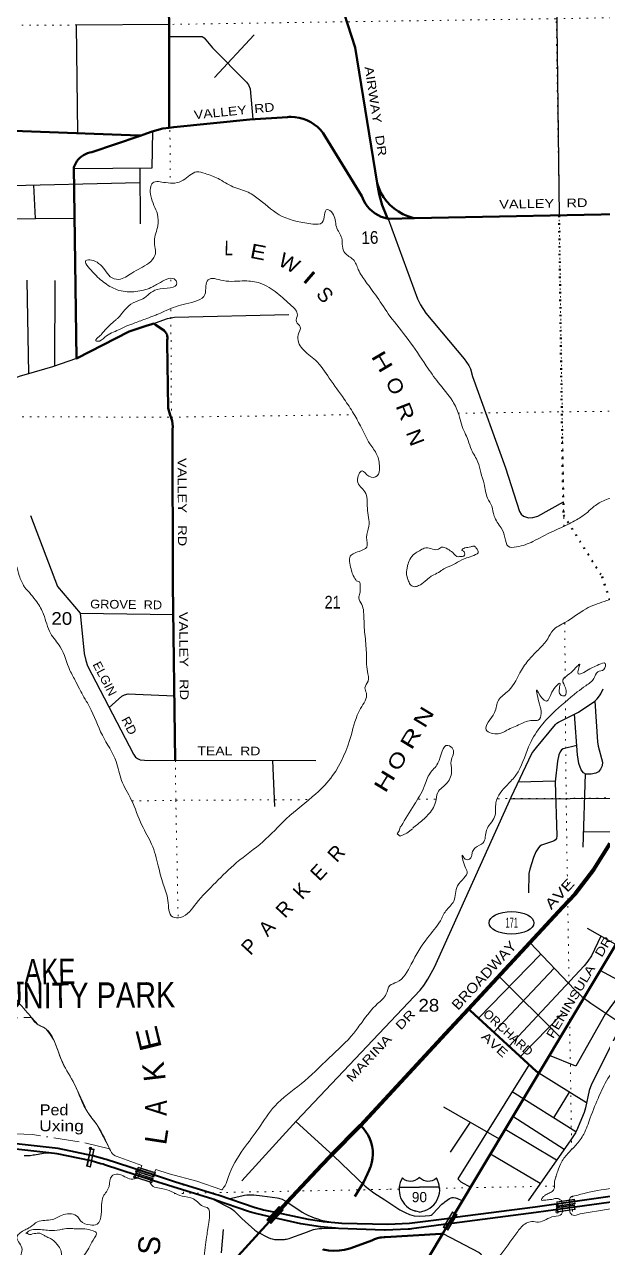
# Model space of a CAD drawing. Header units: feet. Extents: x 248627 to 501257, y -181930 to 5472.
# Drawn here: x 418192 to 426149, y -142746 to -125913 of the extents above; entities that cross this region are included whole.
import ezdxf
from ezdxf.enums import TextEntityAlignment as Align

# ---------------------------------------------------------------- set-up
doc = ezdxf.new("R2010")
doc.units = ezdxf.units.FT
doc.header["$LTSCALE"] = 70
doc.header["$PDMODE"] = 32
doc.header["$PDSIZE"] = 35
for name, pattern in [('DOT_DASHED', [7.7, 5, -1.2, 0.3, -1.2]), ('DOTTED', [1.5, 0.3, -1.2]), ('MEDIUM_DASHED', [4.5, 3, -1.5])]:
    doc.linetypes.add(name, pattern=pattern)
for name, color, linetype, lineweight in [('15', 7, 'Continuous', 25), ('17', 7, 'Continuous', 25), ('18', 7, 'Continuous', 35), ('19', 7, 'Continuous', 25), ('23', 7, 'Continuous', 70), ('26', 7, 'Continuous', 40), ('27', 7, 'Continuous', 40), ('29', 7, 'Continuous', 25), ('39', 7, 'Continuous', 13), ('41', 7, 'MEDIUM_DASHED', 13), ('44', 7, 'DOT_DASHED', 13), ('53', 7, 'DOTTED', 40), ('55', 7, 'Continuous', 13), ('56', 7, 'Continuous', 13), ('7', 7, 'DOTTED', 13)]:
    doc.layers.add(name, color=color, linetype=linetype, lineweight=lineweight)
doc.layers.add('30', color=7, linetype='Continuous')
doc.layers.add('45', color=7, linetype='Continuous')

msp = doc.modelspace()

# ---------------------------------------------------------------- linework, layer by layer
at = {"layer": '15'}
for p, q in [((423624.83, -141782.27), (423627.73, -141779.36)), ((423630.9, -141781.74), (423627.47, -141779.36)), ((423352.12, -141913.74), (423628.53, -141913.74)), ((423628.53, -142259.32), (423564.64, -142241.36)), ((423628, -142259.58), (423691.63, -142240.84))]:
    msp.add_line(p, q, dxfattribs=at)
msp.add_lwpolyline([(423903.89, -141913.74), (423628, -141913.74), (423628.53, -141913.74)], dxfattribs=at)
for centre, radius, start, end in [((423654.75, -141948.83), 306.13, 148.44436, 254.43377), ((423506.15, -141666.23), 165.66, 227.34264, 315.81177), ((423749.84, -141666.23), 165.66, 224.18797, 312.69385), ((423601.24, -141948.83), 306.13, 283.08079, 31.62491)]:
    msp.add_arc(centre, radius, start, end, dxfattribs=at)
at = {"layer": '17'}
msp.add_ellipse((424895.77, -138277.76), major_axis=(-309.24, 1), ratio=0.500121, dxfattribs=at)
at = {"layer": '18'}
for points in [[(418528.61, -141442.44), (418113.26, -141396.29), (417601.61, -141393.25), (417581.27, -141393.13), (417551.61, -141393.5), (414510.26, -141431.29)], [(420823.39, -142014.95), (420806.38, -142009.7), (420256.93, -141840.25), (419981.24, -141751.04), (419314.76, -141535.37), (419280.39, -141524.25), (419264.76, -141519.87), (419131.51, -141482.53), (418656.27, -141381.26), (418117.63, -141321.41), (418007.53, -141320.76)], [(420543.68, -142007.17), (420234.37, -141911.78), (419955.79, -141821.44), (419294.61, -141607.04), (419273.5, -141600.19), (419244.61, -141592.1), (419110.95, -141554.67), (418644.09, -141455.27), (418528.61, -141442.44)], [(431016.31, -141530.8), (430977.19, -141532.4), (430592.39, -141568.8), (429155.2, -141714.97), (428778.69, -141753.26), (427093.55, -141925.27), (426222.49, -142050.05), (425770.51, -142113.92), (425222.94, -142191.29), (424116.43, -142335.13), (424079.13, -142339.98)], [(431017.47, -141605.42), (430977.19, -141606.6), (430624.98, -141641.14), (430602.11, -141643.2), (430574.98, -141645.96), (429126.07, -141793.32), (428786.29, -141827.87), (427102.68, -141999.73), (426233.05, -142124.3), (425769.14, -142189.86), (425233.02, -142265.61), (424073.29, -142416.37), (424030.09, -142421.99)], [(421322.04, -142263.25), (421275.82, -142250.43), (420821, -142093.4), (420801.94, -142086.82), (420771, -142077.28), (420543.68, -142007.17)], [(421437.1, -142217.86), (421369.41, -142198.38), (420856.38, -142026.03), (420823.39, -142014.95)], [(421668.33, -142269.83), (421511.44, -142236.82), (421480.1, -142230.23), (421437.1, -142217.86)], [(421611.52, -142332.5), (421393.26, -142283), (421322.04, -142263.25)], [(422472.95, -142482.03), (422264.3, -142460.89), (421994.59, -142419.38), (421611.52, -142332.5)], [(422516.49, -142410.58), (422308.4, -142390.7), (422100.9, -142360.85), (421668.33, -142269.83)], [(423194.05, -142431.42), (422561.01, -142414.83), (422516.49, -142410.58)], [(424079.13, -142339.98), (423490.45, -142416.51), (423195.19, -142431.45), (423194.05, -142431.42)], [(423148.22, -142507.01), (422515.89, -142486.38), (422472.95, -142482.03)], [(424030.09, -142421.99), (423521.07, -142488.16), (423497.35, -142491.24), (423471.07, -142492.48), (423157.79, -142507.32), (423148.22, -142507.01)]]:
    msp.add_lwpolyline(points, dxfattribs=at)
at = {"layer": '19'}
for points in [[(418186.1, -141477.48), (418228.06, -141480.18), (418270.07, -141478.49), (418311.68, -141472.41), (418330.42, -141468.2), (418451.93, -141448.06), (418517.76, -141443.23), (418528.61, -141442.44)], [(420998.72, -142073.85), (421203.24, -142028.02), (421221.09, -142024.72), (421252.96, -142021.98), (421311.65, -142020.09), (421346.68, -142022.07), (421465.09, -142035.46), (421671.24, -142062.42), (421693.05, -142067.04), (421706.93, -142071.01), (421737.3, -142082.77), (421771.71, -142099.46), (421789.56, -142108.71), (422013.74, -142257.97), (422055.29, -142281.35), (422094.28, -142300.52), (422147.83, -142324.34), (422181.53, -142337.56), (422230.01, -142353.38), (422276.07, -142368.65), (422297.87, -142374.6), (422516.49, -142410.58)], [(420783.56, -142081.15), (421025.65, -142202.58), (421048.57, -142216.52), (421073.69, -142237.03), (421181.98, -142346.1), (421362.35, -142505.55), (421404.19, -142535.98), (421546.62, -142609.03), (421577.38, -142621.3), (421602.49, -142628.58), (421632.24, -142633.87), (421663.3, -142636.52), (421734.69, -142636.52), (421769.73, -142633.88), (421786.92, -142631.88), (421800.8, -142629.24), (421835.17, -142620.64), (421856.33, -142614.7), (422036.74, -142549.89), (422170.96, -142498.95), (422193.44, -142491.67), (422218.71, -142487.49), (422250.29, -142485.06), (422282.73, -142483.34), (422472.95, -142482.03)]]:
    msp.add_lwpolyline(points, dxfattribs=at)
at = {"layer": '23'}
for p, q in [((421668.33, -142269.83), (421805.43, -142118.59)), ((421559.07, -142390.37), (421611.52, -142332.5)), ((421611.52, -142332.5), (421668.33, -142269.83))]:
    msp.add_line(p, q, dxfattribs=at)
for points in [[(424301.8, -139462.16), (425599.13, -138062.45), (425770.08, -137877.29), (426028.69, -137545.32), (426253.44, -137187.65)], [(422816.72, -141067.91), (423987.78, -139800.95), (424301.8, -139462.16)], [(421805.43, -142118.59), (422282.02, -141613.98), (422408.93, -141481.7), (422816.72, -141067.91)]]:
    msp.add_lwpolyline(points, dxfattribs=at)
at = {"layer": '26'}
for p, q in [((420265.69, -136041.1), (420236.19, -133620.95)), ((421085.72, -142912.53), (421559.07, -142390.37)), ((424030.09, -142421.99), (424079.13, -142339.98))]:
    msp.add_line(p, q, dxfattribs=at)
for points in [[(420183.68, -127333.32), (420183.33, -127306.51), (420182.44, -125923.26), (420138.06, -123869.16)], [(423046, -128095.05), (422744, -126229.05), (422543.91, -125606.85)], [(423198, -128586.05), (423166.77, -128578.91), (423150.12, -128575.1), (423103.64, -128559.2), (423059.08, -128538.53), (423016.92, -128513.32), (422977.63, -128483.84), (422941.63, -128450.42), (422909.33, -128413.41), (422881.07, -128373.23), (422857.17, -128330.32), (422837.88, -128285.14), (422835, -128277.05), (422333, -127455.05), (422301.5, -127407.34), (422265.19, -127363.19), (422224.46, -127323.08), (422179.76, -127287.44), (422131.58, -127256.67), (422080.45, -127231.11), (422026.93, -127211.03), (421971.6, -127196.65), (421915.07, -127188.14), (421862.19, -127185.77), (421837.41, -127186.13), (421812.19, -127187.66), (421295, -127219.05), (420247, -127324.05), (420183.68, -127333.32)], [(419798, -127440.05), (419771.1, -127439.18), (418165.51, -127381.81), (416195.27, -127280.46)], [(419798, -127440.05), (419821.1, -127431.01), (419948.39, -127383.86), (420096.13, -127346.13), (420183.68, -127333.32)], [(420236.19, -133620.95), (420231, -131481.05), (420232, -131450.91), (420229.63, -131409.54), (420222.95, -131368.64), (420212.04, -131328.66), (420197, -131290.05), (420168, -131196.05), (420156.32, -130285.04), (420156, -130259.98), (420159.58, -130235.04), (420159.98, -130229.22), (420159.46, -130214.8), (420157.43, -130200.51), (420153.91, -130186.51), (420148.96, -130172.96), (420142.61, -130160), (420134.94, -130147.77), (420126.04, -130136.41), (420116, -130126.05), (419995, -130045.66), (419970.42, -130029.33), (419945, -130036.74), (419865, -130060.05), (419633, -130137.05), (418906, -130508.05), (418873, -127878.05), (418883.21, -127850.02), (418896.83, -127821.93), (418913.32, -127795.43), (418932.49, -127770.79), (418954.12, -127748.29), (418977.99, -127728.17), (419003.84, -127710.66), (419031.37, -127695.95), (419060.28, -127684.2), (419090.27, -127675.53), (419121, -127670.05), (419771.1, -127449.19), (419798, -127440.05)], [(423198, -128586.05), (423179.82, -128560.65), (423173.27, -128546.96), (423115.12, -128401.05), (423072.54, -128249.86), (423046, -128095.05)], [(423559.4, -128579.04), (423535.76, -128573.41), (423467.35, -128552.07), (423401.55, -128523.7), (423339.07, -128488.6), (423280.61, -128447.16), (423226.79, -128399.84), (423178.22, -128347.16), (423135.42, -128289.68), (423098.86, -128228.05), (423068.95, -128162.93), (423046, -128095.05)], [(423198, -128586.05), (423216.77, -128585.69), (423559.4, -128579.04)], [(423559.4, -128579.04), (426831.53, -128515.48), (429322.75, -128467.09)], [(425270.3, -140348.21), (426912.99, -137601.44), (426277.43, -137202.7), (426253.44, -137187.65)], [(425270.3, -140348.21), (425236.06, -140316.88), (424327.05, -139485.26), (424301.8, -139462.16)], [(424079.13, -142339.98), (424117.12, -142276.46), (425270.3, -140348.21)], [(422741.08, -142041.97), (422862.65, -141842.43), (422934.19, -141682.29), (422954.1, -141637.73), (422956.16, -141632.29), (422958.51, -141626.08), (422973.62, -141573.16), (422983.1, -141518.94), (422986.87, -141464.03), (422984.88, -141409.03), (422977.16, -141354.54), (422963.77, -141301.15), (422944.89, -141249.46), (422920.7, -141200.02), (422891.47, -141153.39), (422857.53, -141110.06), (422843.45, -141095.52), (422816.72, -141067.91)], [(420704.52, -147984.17), (423950.41, -142555.23)], [(422298.38, -142768.55), (422305.53, -142772.5), (422378.05, -142785.35), (422451.51, -142790.56), (422525.11, -142788.06), (422598.05, -142777.88), (422669.53, -142760.13), (422735.49, -142736.38), (422971.36, -142647.49), (423009.5, -142630.59), (423049.19, -142617.78), (423090, -142609.18), (423105.58, -142607.56), (423144.4, -142603.54), (423155.58, -142602.87), (423925.91, -142556.7), (423950.41, -142555.23)], [(423950.41, -142555.23), (423988.81, -142491.02), (424030.09, -142421.99)]]:
    msp.add_lwpolyline(points, dxfattribs=at)
at = {"layer": '29'}
for p, q in [((425490.58, -123748.36), (425551.09, -128543.4)), ((420806.84, -126642.53), (421355, -126053.19)), ((419779.64, -127893.06), (419782.66, -128657.7)), ((417588.98, -128141.32), (419780.4, -128085.69)), ((418314.74, -128122.9), (418340.99, -128582.45)), ((417042.75, -128591.75), (418869.09, -128578.66)), ((418224.57, -129431.44), (418247.75, -130720.71)), ((418611.28, -129434.9), (418604.16, -130616.38)), ((418273.72, -132670.76), (418645.55, -133650.3)), ((421605.67, -136042.91), (421633.53, -136677.05)), ((424991.98, -136334.75), (425496.41, -136322.8)), ((425882.03, -137237.95), (425914.67, -136227.34)), ((424883.57, -136569.23), (426571.53, -136559.9)), ((426355.2, -137026.39), (425888.77, -137029.38)), ((426725.9, -138799.8), (425943.12, -138355.36)), ((425301.3, -138710.73), (424439.58, -139588.21)), ((425484.34, -138902.22), (424653.55, -139783.97)), ((424720.27, -139010.66), (425566.83, -139852.39)), ((426481.76, -139131.66), (426117.73, -138931.21)), ((425596.16, -139523.48), (425018.67, -140117.99)), ((425929.33, -140754.09), (425270.3, -140348.21)), ((425781.77, -141152.98), (424903.06, -140604.83)), ((425690.34, -140606.9), (425475.51, -140961.93)), ((424729, -141253.32), (423965.86, -140813.54)), ((424324.45, -141020.19), (424053.48, -141431.54)), ((425618.59, -141398.01), (424915.18, -140942.02)), ((425517.05, -141542.4), (424808.87, -141119.77)), ((425290.43, -141864.67), (424604.89, -141460.85)), ((420903.25, -142819.77), (420932.51, -142499.99))]:
    msp.add_line(p, q, dxfattribs=at)
for points in [[(420182.43, -125912.7), (418902, -125921.93), (418922.33, -127408.85)], [(420182.54, -126077.03), (420636.46, -126077.55), (420666.51, -126098.73), (420777.95, -126232.21), (421248.82, -126705.85), (421277.72, -126743.23), (421297.93, -126797.1), (421335.03, -127216.62)], [(419952.35, -127382.85), (419946.69, -127891.85), (418873.27, -127899.62)], [(423198, -128586.05), (423599.69, -129687.96), (423643.71, -129771.37), (423714.89, -129887.1), (424245.61, -130514.66), (424308.05, -130608.63), (424329.61, -130651.78), (424360.38, -130758.38), (424811.94, -132013.3), (425006.88, -132617.62), (425029.89, -132653.98), (425062.97, -132682.36), (425129.4, -132704.64), (425188.07, -132699.62), (425259.9, -132680.26), (425611.24, -132480.83)], [(419945, -130036.74), (420162.4, -129959.11), (420258.85, -129940.39), (421829.07, -129905.5)], [(418906, -130508.05), (418578.47, -130625.6), (418213.67, -130730.51), (418130.56, -130755.37), (418022.71, -130794.22), (417923.5, -130841.69), (417832.9, -130910.74), (417724.45, -130984.55), (417651.72, -131053.16), (417457.19, -131265)], [(418645.55, -133650.3), (418957.86, -134016.94), (420241.61, -134034.16)], [(418957.86, -134016.94), (419015.47, -134572.55), (419034.38, -134665.32), (419057.38, -134740.25), (419691.28, -135956.45), (419718.57, -135996.85), (419746.5, -136017.81), (419783.75, -136031.78), (419842.42, -136037.86), (422204.09, -136044.62)], [(419357.27, -135315.62), (419532.33, -135159.51), (419569.24, -135137.28), (419620.8, -135126.9), (419719.64, -135130.61), (420256.38, -135150.95)], [(421182.32, -141827.05), (421933.81, -141008.79), (423636.41, -139205.89), (423689.2, -139138.36), (423745.08, -139054.51), (423837.28, -138887.29), (424890.54, -136547.9), (425176.92, -135946.16), (425201.88, -135909.5), (425237.45, -135862.31), (425500.54, -135546.7), (425519.17, -135528.07), (425540.98, -135516.52), (425815.76, -135377.84), (426043.89, -135224.58), (426073.28, -135196.15), (426105.88, -135151.9), (426124.5, -135123.95), (426155.17, -135058.94)], [(426043.37, -135225.08), (426077.95, -135787.77), (426087.44, -135845.96), (426146.49, -136064.38), (426143.14, -136118.52), (426122.19, -136160.44), (426091.92, -136197.71), (426054.83, -136215.4), (425991.81, -136230.32), (425947.57, -136232.65), (425918.73, -136229.64), (425887.04, -136211.68), (425854.73, -136173.56), (425821.85, -136083.58), (425801.95, -135962.95), (425762.74, -135404.6)], [(425793.09, -135836.78), (425604.6, -135880.97), (425584.36, -135898.41), (425565.73, -135921.7), (425547.11, -135965.96), (425529.62, -136051.5), (425494.44, -136338.92), (425519.62, -137079), (425514.52, -137115.42), (425502.88, -137134.05), (425481.93, -137150.35), (425445.96, -137163.39), (425308.79, -137207.69), (425286.36, -137222.56), (425265.4, -137243.52), (425232.81, -137299.42), (425197.7, -137379.34), (425146.66, -137540.5), (425136.26, -137597.5), (425128.54, -137864.05)], [(427196.77, -137349.31), (427592.84, -137621.34), (426184.88, -139535.23), (425779.57, -140250.64), (425418.12, -140101.04)], [(426125.47, -138458.89), (425997.02, -138730.12), (425947.55, -138804.1), (425896.9, -138867.39), (424861.64, -139974.34)], [(425147.45, -138549.78), (425768.75, -139199.75), (425863.73, -139293.24), (425989.42, -139385.12), (426413.89, -139666.28), (425996.09, -140496.21), (425963.84, -140584.79), (425914.94, -140824.7), (425893.99, -140887.59), (425858.47, -140975.03), (425803.19, -141106.54), (425775.25, -141167.1), (425712.9, -141263.89), (425122.71, -142103.17)], [(425138.73, -140227.84), (424155.41, -141800.81), (424198.85, -141841.51), (424333.48, -141914.69)], [(421927.86, -141010.98), (422446.67, -141483.44), (422879.41, -141900.5), (423002.36, -141991.65), (423151.36, -142089.48), (423304.3, -142191.61), (423358.29, -142225.73), (423432.85, -142265.45), (423491.28, -142289.79), (423554.38, -142308.18), (423635.63, -142313.08), (423706.5, -142311.76), (423764.66, -142305.14), (423788.46, -142299.85)], [(423788.46, -142299.85), (423804.32, -142291.92), (423822.83, -142274.72), (423868.32, -142223.63), (423937.85, -142151.7), (423968.25, -142125.24), (423980.17, -142115.44), (424043.62, -142073.63), (424063.45, -142064.37), (424077.99, -142059.07), (424096.5, -142057.75), (424124.25, -142061.74), (424137.47, -142067.03), (424142.77, -142068.33), (424220.64, -142103.36)], [(423950.41, -142555.23), (424452.38, -142812.83), (424472.27, -142831.31), (424480.8, -142849.79), (424466.59, -142899.54), (423961.07, -143803.17)]]:
    msp.add_lwpolyline(points, dxfattribs=at)
at = {"layer": '39'}
for p, q in [((425587.29, -142103.8), (425597.83, -142248.35)), ((425693.03, -142087.42), (425694.71, -142234.36))]:
    msp.add_line(p, q, dxfattribs=at)
for points in [[(423533.84, -136981.58), (423454.48, -137045.44), (423362.58, -137083.36), (423323.8, -137051.88), (423349.21, -137009.14), (423368.23, -136946.4)], [(419452.02, -141489.23), (419806.03, -141616.23), (419754.23, -141789.83)], [(420907.6, -141950.95), (420562.95, -141833.82), (420185.01, -141734.14), (419998.55, -141673.99), (419915.54, -141844.51)]]:
    msp.add_lwpolyline(points, dxfattribs=at)
for points in [[(422162, -128660.05), (421740, -128554.05), (421428, -128326.05), (421273, -128223.05), (421062, -128148.05), (420857, -128033.05), (420677, -127964.05), (420562, -127942.05), (420377, -128057.05), (420134, -128090.05), (419959, -128091.05), (419930, -128271.05), (420021, -128525.05), (420028, -128682.05), (419980, -128892.05), (419988, -129091.05), (419903, -129196.05), (419668, -129335.05), (419491, -129421.05), (419372, -129385.05), (419300, -129290.05), (419213, -129201.05), (419116, -129156.05), (419038, -129160.05), (419129, -129317.05), (419301, -129475.05), (419492, -129572.05), (419725, -129588.05), (419930, -129535.05), (420063, -129462.05), (420272, -129432.05), (420288, -129470.05), (420017, -129560.05), (419820, -129688.05), (419686, -129743.05), (419477, -129953.05), (419450.31, -129979.37)], [(430756.97, -129533.02), (430648, -129641.05), (430400, -129874.05), (430196, -130111.05), (430049, -130229.05), (429954, -130293.05), (429697, -130530.05), (429492, -130643.05), (429322, -130825.05), (429312, -130833.05), (429090, -131009.05), (428776, -131196.05), (428522, -131310.05), (428216, -131477.05), (427959, -131603.05), (427721, -131666.05), (427477, -131761.05), (427254, -131892.05), (426970, -132089.05), (426754, -132248.05), (426585, -132358.05), (426379, -132407.05), (426179, -132461.05), (426035, -132544.05), (425944, -132624.05), (425815, -132717.05), (425610, -132822.05), (425321, -132961.05), (425191, -133028.05), (424966, -133104.05), (424849, -133095.05), (424806, -132975.05), (424754, -132843.05), (424656, -132678.05), (424623, -132543.05), (424567, -132432.05), (424519, -132237.05), (424472, -132081.05), (424433, -131935.05), (424343, -131765.05), (424299, -131637.05), (424206, -131416.05), (424170, -131283.05), (424086, -131100.05), (423888, -130840.05), (423723, -130612.05), (423473, -130248.05), (423223, -129926.05), (423045, -129666.05), (422891, -129454.05), (422787, -129287.05), (422716, -129149.05), (422602, -129057.05), (422568, -128965.05), (422558, -128854.05), (422486, -128698.05), (422431, -128508.05), (422359, -128459.05), (422290, -128638.05), (422162, -128660.05)], [(420039.13, -129896.34), (420143, -129849.05), (420414, -129757.05), (420675, -129630.05), (420689, -129513.05), (420720, -129429.05), (420925, -129437.05), (421227, -129442.05), (421435, -129474.05), (421669, -129610.05), (421869, -129786.05), (421948, -129907.05), (421935, -130004.05), (421987, -130073.05), (421959, -130185.05), (422019, -130377.05), (422197, -130534.05), (422388, -130780.05), (422593, -131070.05), (422723, -131269.05), (422829, -131463.05), (422946, -131684.05), (423043, -131835.05), (423079, -132005.05), (423047, -132127.05), (422934, -132131.05), (422840, -132058.05), (422777, -132193.05), (422878, -132344.05), (422912, -132568.05), (422931, -132820.05), (422900, -132975.05), (422902, -133106.05), (422797, -133165.05), (422669, -133248.05), (422671, -133328.05), (422693, -133431.05), (422718, -133499.05), (422763.78, -133573.64)], [(419450.31, -129979.37), (419404, -130017.05), (419338, -130081.05), (419268, -130156.05), (419224, -130205.05), (419186, -130236.05), (419176, -130265.05), (419193, -130272.05), (419297, -130217.05), (419488, -130115.05), (419603, -130062.05), (419711, -130021.05), (419874, -129959.05), (419984, -129917.05), (420039.13, -129896.34)], [(417905, -132929.05), (417965, -133041.05), (418037, -133241.05), (418078, -133357.05), (418121, -133499.05), (418150, -133577.05), (418167, -133611.05), (418191.63, -133658.68)], [(423475, -133562.05), (423450, -133464.05), (423455, -133414.05), (423466, -133357.05), (423495, -133276.05), (423561, -133198.05), (423627, -133157.05), (423695, -133121.05), (423785, -133127.05), (423876, -133140.05), (423932, -133108.05), (424017, -133133.05), (424086, -133182.05), (424162, -133239.05), (424198, -133234.05), (424238, -133229.05), (424243, -133171.05), (424212, -133147.05), (424254, -133118.05), (424334, -133103.05), (424374, -133092.05), (424411, -133119.05), (424436, -133183.05), (424402, -133210.05), (424301, -133248.05), (424211, -133282.05), (424097, -133347.05), (423982, -133397.05), (423912, -133441.05), (423826, -133489.05), (423792, -133508.05), (423769, -133524.05), (423730.48, -133556.06)], [(418191.63, -133658.68), (418362.25, -133860.93), (418453.75, -134030.31), (418550.91, -134292.17), (418685.01, -134480.89), (418817.42, -134802.48), (418900.67, -134959.94), (418965.36, -135091.58), (419087.81, -135304.67), (419263.7, -135695.9), (419453.17, -136058.7), (419528.13, -136316.95), (419661.6, -136584.17), (419808.59, -136933.67), (419941.98, -137196.87), (420033.74, -137495.06), (420100.48, -137743.4), (420166.82, -137969.6), (420231.16, -138195.84), (420341.93, -138201.84), (420555.88, -138010.71), (420824.46, -137721.97), (421109.41, -137449.03), (421474.57, -137160.51), (421795.02, -136846.66), (422203.44, -136500.99), (422432.46, -136251.21), (422688.33, -135697.04), (422818.64, -135326.32), (422897.44, -135115.55), (422878.03, -135041.44), (422920.72, -134952.09), (422912.32, -134817.4), (422897.71, -134558.04), (422877.16, -134304.83), (422866.93, -134180.23), (422859.58, -133991.18), (422833.75, -133895.05), (422793.94, -133805.22), (422808.97, -133744.56), (422811.44, -133655.96), (422809.93, -133595.66), (422760, -133568.05)], [(423474.24, -133560.85), (423502, -133618.6), (423546.77, -133650.21), (423599.44, -133642.31), (423654.74, -133615.97), (423702.15, -133579.1), (423730.48, -133556.06)], [(425800.64, -135100.15), (425917.83, -135013.45), (426030.75, -134912.75), (426083.51, -134823.22), (426167.42, -134789.47), (426184.08, -134706.64), (426099.84, -134722.28), (425926.33, -134810.02), (425812.35, -134850.37), (425834.26, -134723.17), (425715.44, -134832.03), (425600.72, -134944.85), (425638.7, -135044.78), (425628.5, -135151.63), (425567.87, -135136.65), (425563.18, -134983.78), (425452.59, -135102.56), (425378.27, -135224.69), (425309, -135175.65), (425244.84, -135074.19), (425280.42, -135266.75), (425304.8, -135395.11), (425264.19, -135488.44), (425183.76, -135491.94), (425015.65, -135543.34), (424832.01, -135627.24), (424714.15, -135675.71), (424546.21, -135622.46), (424662.72, -135382.82), (424716.11, -135214.78), (424856.59, -135079.35), (425032.75, -134798.35), (425158.55, -134628.98), (425281.07, -134501.93), (425393.43, -134369.03), (425467.81, -134250.93), (425630.95, -134145.27), (425921.37, -133954.74), (426173.12, -133853.48), (426445.05, -133755.88), (426636.63, -133665.8), (426767.9, -133578.84), (426912.2, -133545.98), (427044.48, -133507.95), (427068.63, -133496.37)], [(413474.75, -134290.48), (413621.08, -134626.78), (413764.93, -134911.93), (413866.57, -135199.87), (413951.76, -135353.27), (414121.25, -135495.05), (414232.98, -135784.82), (414436.78, -136161.44), (414632.22, -136520.1), (414802.32, -136810.81), (414906.46, -137012.16), (415021.4, -137255.58), (415190.47, -137487.93), (415374.47, -137538.87), (415642.31, -137666.76), (415944, -137888.62), (416257.68, -137991.5), (416473.12, -138114.32), (416588.88, -138404.01), (416793.34, -138474.7), (417045.34, -138502.25), (417273.73, -138560.42), (417417.11, -138704.7), (417629.73, -138781.27), (417704.26, -138785.93), (417884.73, -139094.56), (418053.52, -139310.82), (418254.74, -139540.57), (418269.19, -139557.16)], [(420907.6, -141950.95), (420954.02, -141891.78), (420994.39, -141784.36), (421208.76, -141387.94), (421417.03, -141102.32), (421637.05, -140798.37), (421999.92, -140493.8), (422385.97, -140134.45), (422724.1, -139796.12), (422838.11, -139643.07), (423052.98, -139389.53), (423171.37, -139256.52), (423221.65, -139140.87), (423315.41, -139094.86), (423514.29, -138847.66), (423739.32, -138485.25), (423916.25, -138248.52), (423992.37, -138114.28), (424100.63, -137977.43), (424153.28, -137767.14), (424286.7, -137573.48), (424251.13, -137495.64), (424222.4, -137349.25), (424245.2, -137387.07), (424307.91, -137406.04), (424341.54, -137373.21), (424352.72, -137322.69), (424360.27, -137294.37), (424397.61, -137243.37), (424505.09, -137176.98), (424552.31, -137001), (424663.81, -136819.82), (424680.5, -136624.29), (424839.12, -136375.81), (424957.51, -136242.8), (425131.76, -135853.16), (425284.09, -135590.71), (425461.73, -135394.22), (425800.64, -135100.15)], [(423376.31, -136948.26), (423554.26, -136655.16), (423694.71, -136402.99), (423773.96, -136218.38), (423882.19, -136079.52), (424020.76, -135835.44), (424090.07, -135886.49), (424064.77, -136049.98), (424071.02, -136176.66), (424009.69, -136350.88), (423881.25, -136484.08), (423849.38, -136617.5), (423745.81, -136792.5), (423603.21, -136921.93), (423535.74, -136975.51)], [(428208.17, -137297.45), (428191.5, -137304.1), (428174.17, -137348.7), (428094.21, -137378.35), (427972.5, -137551.67), (427821.54, -137892.59), (427795.75, -138027.91), (427807.43, -138120.27), (427765.58, -138143.19), (427712.09, -138305.19), (427647.16, -138503.62), (427561.69, -138678.29), (427233.41, -139004.36), (427132.49, -139100.82), (427128.01, -139189.46), (427047.23, -139172.84), (426942.96, -139307.6), (426948.21, -139377.95), (426993.6, -139441.51), (427039.09, -139511.11), (427016.89, -139507.5), (426958.13, -139484.43), (426907.25, -139451.16), (426818.11, -139531.3), (426687.79, -139672.58), (426656.07, -139699.33), (426680.49, -139714.98), (426712.6, -139710.36), (426718.95, -139728.36), (426647.53, -139786.03), (426512.8, -139905.25), (426419.92, -140116.28), (426243.59, -140387.22), (426103.43, -140655.48), (425980.03, -140961.67), (425889.38, -141184.73), (425785.35, -141333.58), (425684.57, -141438.08), (425584.28, -141570.76), (425532.17, -141696.5), (425509.55, -141764.02)], [(425763.5, -142036.87), (426580.67, -141936.76), (426695.07, -141920.56), (426691.58, -141836.09), (426717.37, -141700.77), (426762.86, -141540.93), (426849.59, -141323.98), (426845.81, -141223.42), (426951.29, -141042.34), (427082.66, -140846.7), (427212.34, -140554.49), (427300.95, -140444.17), (427418.03, -140351.43), (427618.08, -140285.35), (427717.42, -140327.79), (427788.71, -140491.51), (427799.09, -140624.15), (427791.57, -140769.2), (427758.09, -140924.79), (427617.19, -141150.8), (427517.96, -141343.83), (427479.96, -141586.05), (427415.45, -141693.91), (427327.38, -141834.41), (427403.95, -141841.05), (427833.31, -141770.72), (428296.86, -141699.77), (428492.14, -141591.5), (428692.83, -141332.19), (428790.47, -141163.34), (428882.21, -141002.64), (428937.97, -140854.69), (429024.98, -140653.83), (429184.17, -140552.27), (429293.84, -140266.46), (429373.62, -139997.31), (429460.74, -139687.77), (429512.19, -139523.79), (429569.18, -139331.54)], [(418269.19, -139557.16), (418367.7, -139671.31), (418471.28, -139725.75), (418611.62, -139926.44), (418717.07, -140202.23), (418881.28, -140501.1), (419063.09, -140886.18), (419178.49, -141041.03), (419342.8, -141345.93), (419362.15, -141386.46)], [(419362.15, -141386.46), (419425.56, -141475.22), (419452.02, -141489.23)], [(419754.23, -141789.83), (419658.72, -141805.01), (419482.48, -141737.83), (419392.39, -141763.64), (419356.65, -141905.19), (419276.58, -142043.53), (419248.67, -142287.57), (419192.71, -142423.45), (419094.32, -142435.33), (418964.56, -142379.36), (418925.36, -142323.73), (418731.66, -142293.1), (418573.88, -142360.42), (418371.22, -142392.34), (418267.9, -142466.7), (418130.45, -142545.72), (418089.02, -142592.78), (418156.18, -142750.53), (418145.66, -142839.28), (418066.06, -143003.78), (418032.15, -143135.23), (417964.93, -143317.61), (417921.56, -143368.72), (417835.81, -143412.57), (417733.33, -143420.5), (417635.05, -143323.7), (417584.79, -143211.92), (417618.11, -143160.99), (417671.18, -143089.57), (417612.25, -143056.44), (417527.34, -143033.86), (417486.61, -142891.71), (417556.45, -142858.22), (417560.72, -142757.51), (417438.26, -142659.14), (417321.28, -142643.19), (417189.13, -142794.56), (417162.35, -142873.55), (417214.29, -142967.19), (417135.67, -143073.3), (417184.76, -143118.68), (417299.09, -143098.45), (417251, -143224.13), (417113.37, -143293.09), (417178.55, -143338.17), (417423.63, -143315.53), (417469.26, -143393.18), (417382.53, -143610.14), (417277.34, -143807.31), (417168.62, -143918), (417028.41, -143954.8), (417032.47, -144071.46), (417218.52, -144239.1), (417314.83, -144452.67), (417355.38, -144699.48)], [(423042.85, -146031.43), (422995.6, -146090.67), (422960.78, -146169.8), (422878.77, -146197.48), (422767.68, -146173.37), (422695.93, -146212.93), (422679.1, -146285.7), (422601.72, -146347.51), (422555.81, -146368.48), (422512.83, -146556.45), (422500.06, -146631.16), (422403.76, -146761.74), (422317.94, -146916.29), (422164.16, -147210.96), (422135.15, -147392.64), (421958.36, -147637.42), (421793, -147845.76), (421664.84, -147995.06), (421483.49, -148095.01), (421200.44, -148247.16), (420968.92, -148354.09), (420650.23, -148539.1), (420336.24, -148762.26), (420119.03, -148768.29), (420050.64, -148654.83), (419974.41, -148438.88), (419971.9, -148066.58), (419944.58, -147771.23), (419970.62, -147420.55), (420147.97, -147207.96), (420325.4, -146999.39), (420453.77, -146632.73), (420371.15, -146396.77), (420243.75, -145902), (420271.52, -145649.91), (420410.37, -145421.93), (420501.06, -145200.87), (420525.51, -144874.37), (420526.25, -144687.19), (420605.04, -144361.69), (420685.59, -143907.36), (420637.8, -143477.54), (420627.07, -143210.06), (420667.18, -142859.12), (420704.34, -142568.61), (420736.44, -142334.55), (420707.86, -142196.21), (420671.47, -142186.82), (420516.59, -142074.96), (420361, -142037.58), (420119.87, -141941.4), (419947.98, -141892.25), (419915.54, -141844.51)], [(425509.55, -141764.02), (425504.94, -141777.12), (425496.7, -141803.89), (425486.41, -141833.4), (425486.41, -141863.6), (425486.41, -141901.34), (425487.78, -141922.62), (425479.54, -141943.89), (425463.76, -141967.23), (425443.17, -141984.38), (425412.29, -141996.74), (425384.84, -142011.15), (425360.13, -142026.25), (425343.66, -142038.6), (425328.56, -142053.7), (425313.46, -142072.91), (425307.97, -142092.82), (425331.99, -142096.25), (425403.37, -142088.7), (425467.88, -142079.78), (425513.17, -142069.48), (425537.19, -142072.91), (425553.66, -142080.46), (425576.31, -142095.56), (425587.29, -142103.8)], [(426384.93, -147175.25), (426515.61, -147168.81), (426527.04, -147132.37), (426578.73, -146982.48), (426616.91, -146865.05), (426633.21, -146762.1), (426647.26, -146645.11), (426694.75, -146599.95), (426779.34, -146374.99), (426897.87, -146135.31), (426924.29, -146036.2), (427049.77, -145734), (427118.62, -145529.45), (427173.59, -145337.23), (427240.64, -145144.79), (427348.72, -144883.17), (427353.69, -144707.97), (427370.17, -144615.09), (427358.98, -144550.89), (427396.56, -144513.97), (427444.91, -144402.38), (427544.24, -144215.38), (427586.94, -144126.04), (427614.81, -143879.98), (427555.95, -143736.16), (427508.76, -143684.7), (427447.78, -143649.6), (427467.16, -143606.98), (427452.16, -143554.93), (427500.04, -143531.9), (427477, -143480), (427446.3, -143450.38), (427440.97, -143376.01), (427433.94, -143319.78), (427491.25, -143260.36), (427532.08, -143179.1), (427609.57, -143123.33), (427689.68, -143101.72), (427792.22, -142983.09), (427827.33, -142920.05), (427897.59, -142795.98), (427941.84, -142680.44), (428007.16, -142618.86), (428076.29, -142545.13), (428082.07, -142530.93), (428121.63, -142491.96), (428169.76, -142368.3), (428207.7, -142236.78), (428248.59, -142159.54), (428269.62, -142096.76), (428288.33, -142015.91), (428289.45, -141965.57), (428002.31, -141999.05), (427781.16, -142009.18), (427345.24, -142049.43), (427002.41, -142120.17), (426737.35, -142151.23), (425840.17, -142281.62)], [(425764.59, -142036.86), (425733.41, -142040.6), (425698.49, -142070.53), (425693.03, -142087.42)], [(425694.71, -142234.36), (425699.74, -142257.61), (425710.96, -142276.31), (425720.94, -142290.03), (425732.17, -142297.52), (425841.56, -142281.57)], [(425597.83, -142248.35), (425584.76, -142285.23), (425482.7, -142317.31), (425266.77, -142395.77), (425174.11, -142389.43), (425096.05, -142413.01), (424981.33, -142525.82), (424767.13, -142817.59), (424591.89, -143036.18), (424443.54, -143296.54), (424322.51, -143508.09), (424123.03, -143835.81), (423928.59, -144107.08), (423819.87, -144332.49), (423792.35, -144483.95), (423696.02, -144612.52), (423658.51, -144882.91), (423539.98, -145007.87), (423385.98, -145175.75), (423394.07, -145292.34), (423364.89, -145463.95), (423262.09, -145568.49), (423176.48, -145620.39), (423102.7, -145772.7), (423086.93, -145905.83), (423053.4, -145944.69), (423042.85, -146031.43)], [(418209.07, -142554.33), (418258.69, -142515.17), (418334.84, -142497.67), (418437.53, -142501.81), (418530.23, -142510.16), (418677, -142503.42), (418743.13, -142488.11), (418855.77, -142486.03), (418938.31, -142488.53), (419022.86, -142490.99), (419136, -142517.08), (419176.62, -142538.47), (419138.23, -142643.84), (419075.77, -142753.67), (419015.14, -142853.41), (418955.97, -142920.92), (418916.2, -142947.82), (418849.99, -142959.11), (418751.75, -142979.04), (418706.69, -142933.58), (418698.36, -142802.91), (418660.84, -142729.14), (418572.69, -142636.17), (418528.01, -142612.84), (418475.26, -142587.65), (418438.66, -142566.19), (418404.15, -142548.71), (418367.94, -142549.38), (418323.76, -142554.23), (418245.46, -142563.72), (418220.89, -142540.02)]]:
    msp.add_spline(points, degree=3, dxfattribs=at)
at = {"layer": '44'}
msp.add_line((416564.37, -139618.11), (418287.39, -139578.18), dxfattribs=at)
for points in [[(418287.39, -139578.18), (418379.51, -139681.79), (418452.29, -139712.22), (418488.16, -139743.11), (418547.59, -139815.5), (418587.56, -139879.41), (418614.69, -139933.27), (418691.69, -140144.66), (418719.04, -140205.01), (418766.56, -140294.01), (418879.63, -140497.63), (419057.89, -140876.58), (419079.67, -140912.71), (419157.16, -141009.55), (419185.58, -141053.35), (419281.81, -141227.09), (419318.1, -141297.27), (419362.15, -141386.46)], [(419362.15, -141386.46), (418943.12, -141289.52), (418300.1, -141192.28), (417673.91, -141163.84), (417600.36, -141160.51)]]:
    msp.add_lwpolyline(points, dxfattribs=at)
at = {"layer": '53'}
msp.add_line((425551.09, -128543.4), (425593.16, -131664.24), dxfattribs=at)
for points in [[(425593.16, -131664.24), (425612.46, -132666.45), (426141.55, -133511.26)], [(426142, -133512.63), (426533.05, -134689.18)]]:
    msp.add_lwpolyline(points, dxfattribs=at)
at = {"layer": '55'}
for p, q in [((421529.74, -142363.35), (421699.1, -142179.47)), ((421699.1, -142179.47), (421754.29, -142230.27)), ((423953.12, -142469.66), (424081.5, -142255.14)), ((424081.5, -142255.14), (424145.85, -142293.65))]:
    msp.add_line(p, q, dxfattribs=at)
for points in [[(419143.74, -141400.13), (419105.58, -141392.06), (419057.14, -141621), (419095.3, -141629.07)], [(419726.86, -141717.8), (419964.83, -141794.43), (419944.91, -141856.3), (419706.94, -141779.67)], [(419954.76, -141799.59), (419732.02, -141727.86), (419717, -141774.5), (419939.74, -141846.23)], [(419755.43, -141640.18), (419993.79, -141715.59), (419974.18, -141777.56), (419735.82, -141702.15)], [(419983.75, -141720.8), (419760.64, -141650.21), (419745.85, -141696.93), (419968.96, -141767.52)], [(421699.57, -142190.78), (421541.04, -142362.88), (421584.44, -142402.85), (421742.96, -142230.74)], [(425516.16, -142194.68), (425763.6, -142158.96), (425772.88, -142223.29), (425525.45, -142259.01)], [(425517.33, -142115.39), (425764.62, -142078.65), (425774.17, -142142.94), (425526.89, -142179.69)], [(425756.82, -142168.01), (425525.21, -142201.45), (425532.22, -142249.95), (425763.82, -142216.51)], [(425757.88, -142087.74), (425526.42, -142122.12), (425533.62, -142170.59), (425765.07, -142136.2)], [(424134.87, -142296.4), (424084.25, -142266.11), (423964.09, -142466.9), (424014.71, -142497.19)]]:
    msp.add_lwpolyline(points, close=True, dxfattribs=at)
for points in [[(421754.29, -142230.27), (421584.89, -142414.16), (421529.74, -142363.35)], [(424145.85, -142293.65), (424017.47, -142508.17), (423953.12, -142469.66)]]:
    msp.add_lwpolyline(points, dxfattribs=at)
for p in [(419099.42, -141382.58), (419737.33, -141697.38), (419708.47, -141774.91), (425524.73, -142254.06), (425526.15, -142174.74)]:
    msp.add_point(p, dxfattribs=at)
at = {"layer": '56'}
msp.add_lwpolyline([(419153.23, -141393.97), (419101.47, -141638.55), (419047.66, -141627.17), (419099.42, -141382.58)], close=True, dxfattribs=at)
at = {"layer": '7'}
for p, q in [((425616.36, -132821), (425511.26, -125832.76)), ((420204.57, -129426.07), (420204.96, -129505.05)), ((420206.62, -129838), (420214, -131318.05)), ((425628.72, -134152.43), (425634.53, -134908.33)), ((425636.96, -135223.9), (425647.27, -136564.16)), ((423617.57, -136574.28), (423850.23, -136573.12)), ((425647.27, -136564.16), (425666.84, -137798.81)), ((425669.11, -137941.81), (425688.47, -139163.16)), ((420377.07, -141873.27), (420380.42, -142047.25)), ((425486.53, -141900.66), (423906.87, -141931.22)), ((423348.69, -141942.02), (423196.1, -141944.97)), ((425733.76, -142034.15), (425734.52, -142083.05)), ((425736.82, -142231.39), (425738.15, -142316.68))]:
    msp.add_line(p, q, dxfattribs=at)
for points in [[(420048.21, -116121.77), (420100, -120517.05), (420187, -125899.05), (420197.88, -128083.04)], [(434043.03, -125701.25), (430780, -125742.05), (425504, -125833.05), (420170, -125912.05), (415199, -125942.05), (415181.89, -125942.26)], [(415816.95, -131306.53), (415851, -131306.05), (420214, -131318.05), (422727.76, -131283.45)], [(424159.97, -131263.74), (425591, -131244.05), (428746.98, -131206.34)], [(420236.2, -133624.53), (420275.41, -136590.95), (420306.41, -138201.9)], [(419670.78, -136599.72), (420275.41, -136590.95), (422111.27, -136581.8)], [(424709.4, -136568.84), (425647.27, -136564.16), (428684.33, -136533.4)], [(425695.43, -139601.83), (425722.01, -141278.39), (425723.78, -141392)], [(423196.1, -141944.97), (420903.42, -141989.32), (420248.78, -142005.48)]]:
    msp.add_lwpolyline(points, dxfattribs=at)

# ---------------------------------------------------------------- texts
at = {"layer": '15'}
msp.add_text('90', height=140, dxfattribs=at).set_placement((423628.19, -142121.84), align=Align.CENTER)
at = {"layer": '17'}
for s, rotation, width, p in [('AVE', 47.081, 1.3, (425608.74, -137926.6)), ('BROADWAY', 47.174, 1.1, (424568.32, -139048.47))]:
    msp.add_text(s, height=140, rotation=rotation, dxfattribs=dict(at, width=width)).set_placement(p, align=Align.CENTER)
at = {"layer": '17', "width": 0.55}
msp.add_text('171', height=140, dxfattribs=at).set_placement((424898.67, -138346.07), align=Align.CENTER)
at = {"layer": '27'}
for s, rotation, width, p in [('AIRWAY   DR', 278.659, 1.25, (422873.12, -126498.26)), ('VALLEY  RD', 5.721, 1.2, (420530.17, -127217.82)), ('VALLEY   RD', 1.113, 1.25, (424727.05, -128448.11)), ('VALLEY   RD', 270.107, 1.25, (420301.74, -131878.91)), ('VALLEY   RD', 270.579, 1.25, (420319.18, -133997.2)), ('PENINSULA   DR', 59.119, 1.25, (425469.15, -139879.33)), ('ORCHARD', 317.546, 1.05, (424495.1, -139544.13)), ('AVE', 317.546, 1.3, (424469.75, -139856.73))]:
    msp.add_text(s, height=120, rotation=rotation, dxfattribs=dict(at, width=width)).set_placement(p)
at = {"layer": '30'}
for s, rotation, width, p in [('GROVE  RD', 359.231, 1.1, (419095.4, -133948.78)), ('ELGIN', 297.529, 1.05, (419126.68, -134720.36)), ('RD', 297.529, 1.1, (419521.01, -135478.32)), ('TEAL  RD', 359.836, 1.2, (420572.35, -135969.95)), ('MARINA   DR', 46.639, 1.3, (422697.11, -140477.24))]:
    msp.add_text(s, height=120, rotation=rotation, dxfattribs=dict(at, width=width)).set_placement(p)
at = {"layer": '41'}
for s, rotation, width, p in [('L', 358.515, 0.8, (420942.63, -129087.79)), ('E', 349.142, 1.2, (421286.1, -129122.53)), ('W', 331.784, 1.1, (421667.11, -129218.1)), ('I', 319.156, 1.65, (422002, -129431.35)), ('H', 300.489, 1.5, (422955.84, -130479.66)), ('O', 294.023, 1.1, (423157.99, -130823)), ('R', 291.091, 1.25, (423297.72, -131161.63)), ('N', 290.671, 1.15, (423438.52, -131527.61))]:
    msp.add_text(s, height=200, rotation=rotation, dxfattribs=dict(at, width=width)).set_placement(p)
msp.add_text('S', height=200, rotation=311.241, dxfattribs=at).set_placement((422194.79, -129631.49))
for s, height, rotation, width, p in [('N', 200, 58.671, 1.4, (423771.14, -135495.77)), ('R', 200, 58.671, 1.5, (423593.67, -135787.35)), ('O', 200, 58.671, 1.25, (423406.36, -136095.05)), ('H', 200, 58.671, 1.5, (423233.37, -136379.22)), ('E', 300, 103.872, 1.25, (420046.49, -139836.19)), ('A', 300, 88.922, 0.8, (420152.3, -140827.02))]:
    msp.add_text(s, height=height, rotation=rotation, dxfattribs=dict(at, width=width)).set_placement(p, align=Align.CENTER)
for s, height, rotation, p in [('R', 200, 47.041, (422555.43, -137388.3)), ('E', 200, 47.041, (422312.41, -137649.29)), ('K', 200, 47.041, (422074.96, -137904.28)), ('R', 200, 47.041, (421843.09, -138153.29)), ('A', 200, 47.041, (421600.06, -138414.27)), ('P', 200, 47.041, (421362.62, -138669.26)), ('K', 300, 96.678, (420122.24, -140308.26)), ('L', 300, 81.241, (420157.35, -141235.08)), ('S', 300, 84.702, (420058.78, -142730.07))]:
    msp.add_text(s, height=height, rotation=rotation, dxfattribs=at).set_placement(p, align=Align.CENTER)
at = {"layer": '44'}
for s, width, p in [('MOSES LAKE', 0.75, (416630.83, -139133.74)), ('COMMUNITY PARK', 0.85, (416622.47, -139464.33))]:
    msp.add_text(s, height=350, rotation=0.36, dxfattribs=dict(at, width=width)).set_placement(p)
at = {"layer": '45'}
for s, width, p in [('Ped', 1.1, (418403.15, -140926.05)), ('Uxing', 1.2, (418394.25, -141145.74))]:
    msp.add_text(s, height=150, dxfattribs=dict(at, width=width)).set_placement(p)
at = {"layer": '7', "width": 0.9}
msp.add_text('16', height=175, rotation=1.112, dxfattribs=at).set_placement((422830.53, -128934.77))
at = {"layer": '7'}
for s, width, p in [('21', 0.85, (422322.29, -133951.66)), ('20', 1.1, (418562.15, -134175.82)), ('28', 1.1, (423614.59, -139499.94))]:
    msp.add_text(s, height=175, dxfattribs=dict(at, width=width)).set_placement(p)

doc.saveas('drawing.dxf')
